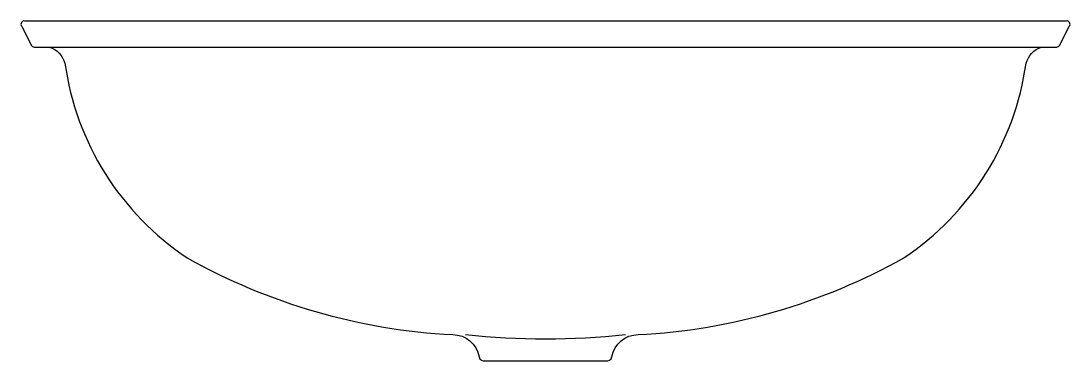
# Model space of a CAD drawing. Extents: x -0.252 to 0.252, y 0.647 to 0.811.
import ezdxf

# ---------------------------------------------------------------- set-up
doc = ezdxf.new("R2010")
doc.units = 0
doc.header["$LTSCALE"] = 0.5
doc.layers.get('0').update_dxf_attribs({"linetype": 'CONTINUOUS'})

msp = doc.modelspace()

# ---------------------------------------------------------------- linework, layer by layer
msp.add_lwpolyline([(0, 0.8109679999999955), (-0.2503863699999975, 0.8109679999999955, 0.6866410167698019), (-0.2519069350000009, 0.8084337250000004), (-0.2473452399999978, 0.7993103350000013, 0.1730436498084491), (-0.2458246749999979, 0.7983777218000014), (-0.238460852879399, 0.7983777218000014, -0.2464102876117854), (-0.2311258800000004, 0.7906937999999997, 0.2142414308267239), (-0.1723306999999998, 0.6969256249999987, 0.1154440253407609), (-0.0446032400000007, 0.6599252100000044, -0.368043203048623), (-0.0319318650000007, 0.6492812550000053, 0.4038054079690593), (-0.0288907350000009, 0.6472538350000008), (0, 0.6472538350000008), (0.0288907350000009, 0.6472538350000008, 0.4038054079690593), (0.0319318650000007, 0.6492812550000053, -0.368043203048623), (0.0446032400000007, 0.6599252100000044, 0.1154440253407609), (0.1723307000000034, 0.6969256249999987, 0.2142414308267239), (0.231125880000004, 0.7906937999999997, -0.2464102876117854), (0.2384608528794026, 0.7983777218000014), (0.2458246750000015, 0.7983777218000014, 0.1730436498084491), (0.2473452400000014, 0.7993103350000013), (0.2519069350000009, 0.8084337250000004, 0.6866410167698019), (0.2503863700000011, 0.8109679999999955)], format="xyb", close=True)
msp.add_lwpolyline([(-0.238460852879399, 0.7983777218000014), (0, 0.7983777218000014), (0.2384608528794026, 0.7983777218000014)])
msp.add_arc((0, 1.024860810000007), 0.36696302, 263.9744249916333, 276.0255750083667)

doc.saveas('drawing.dxf')
